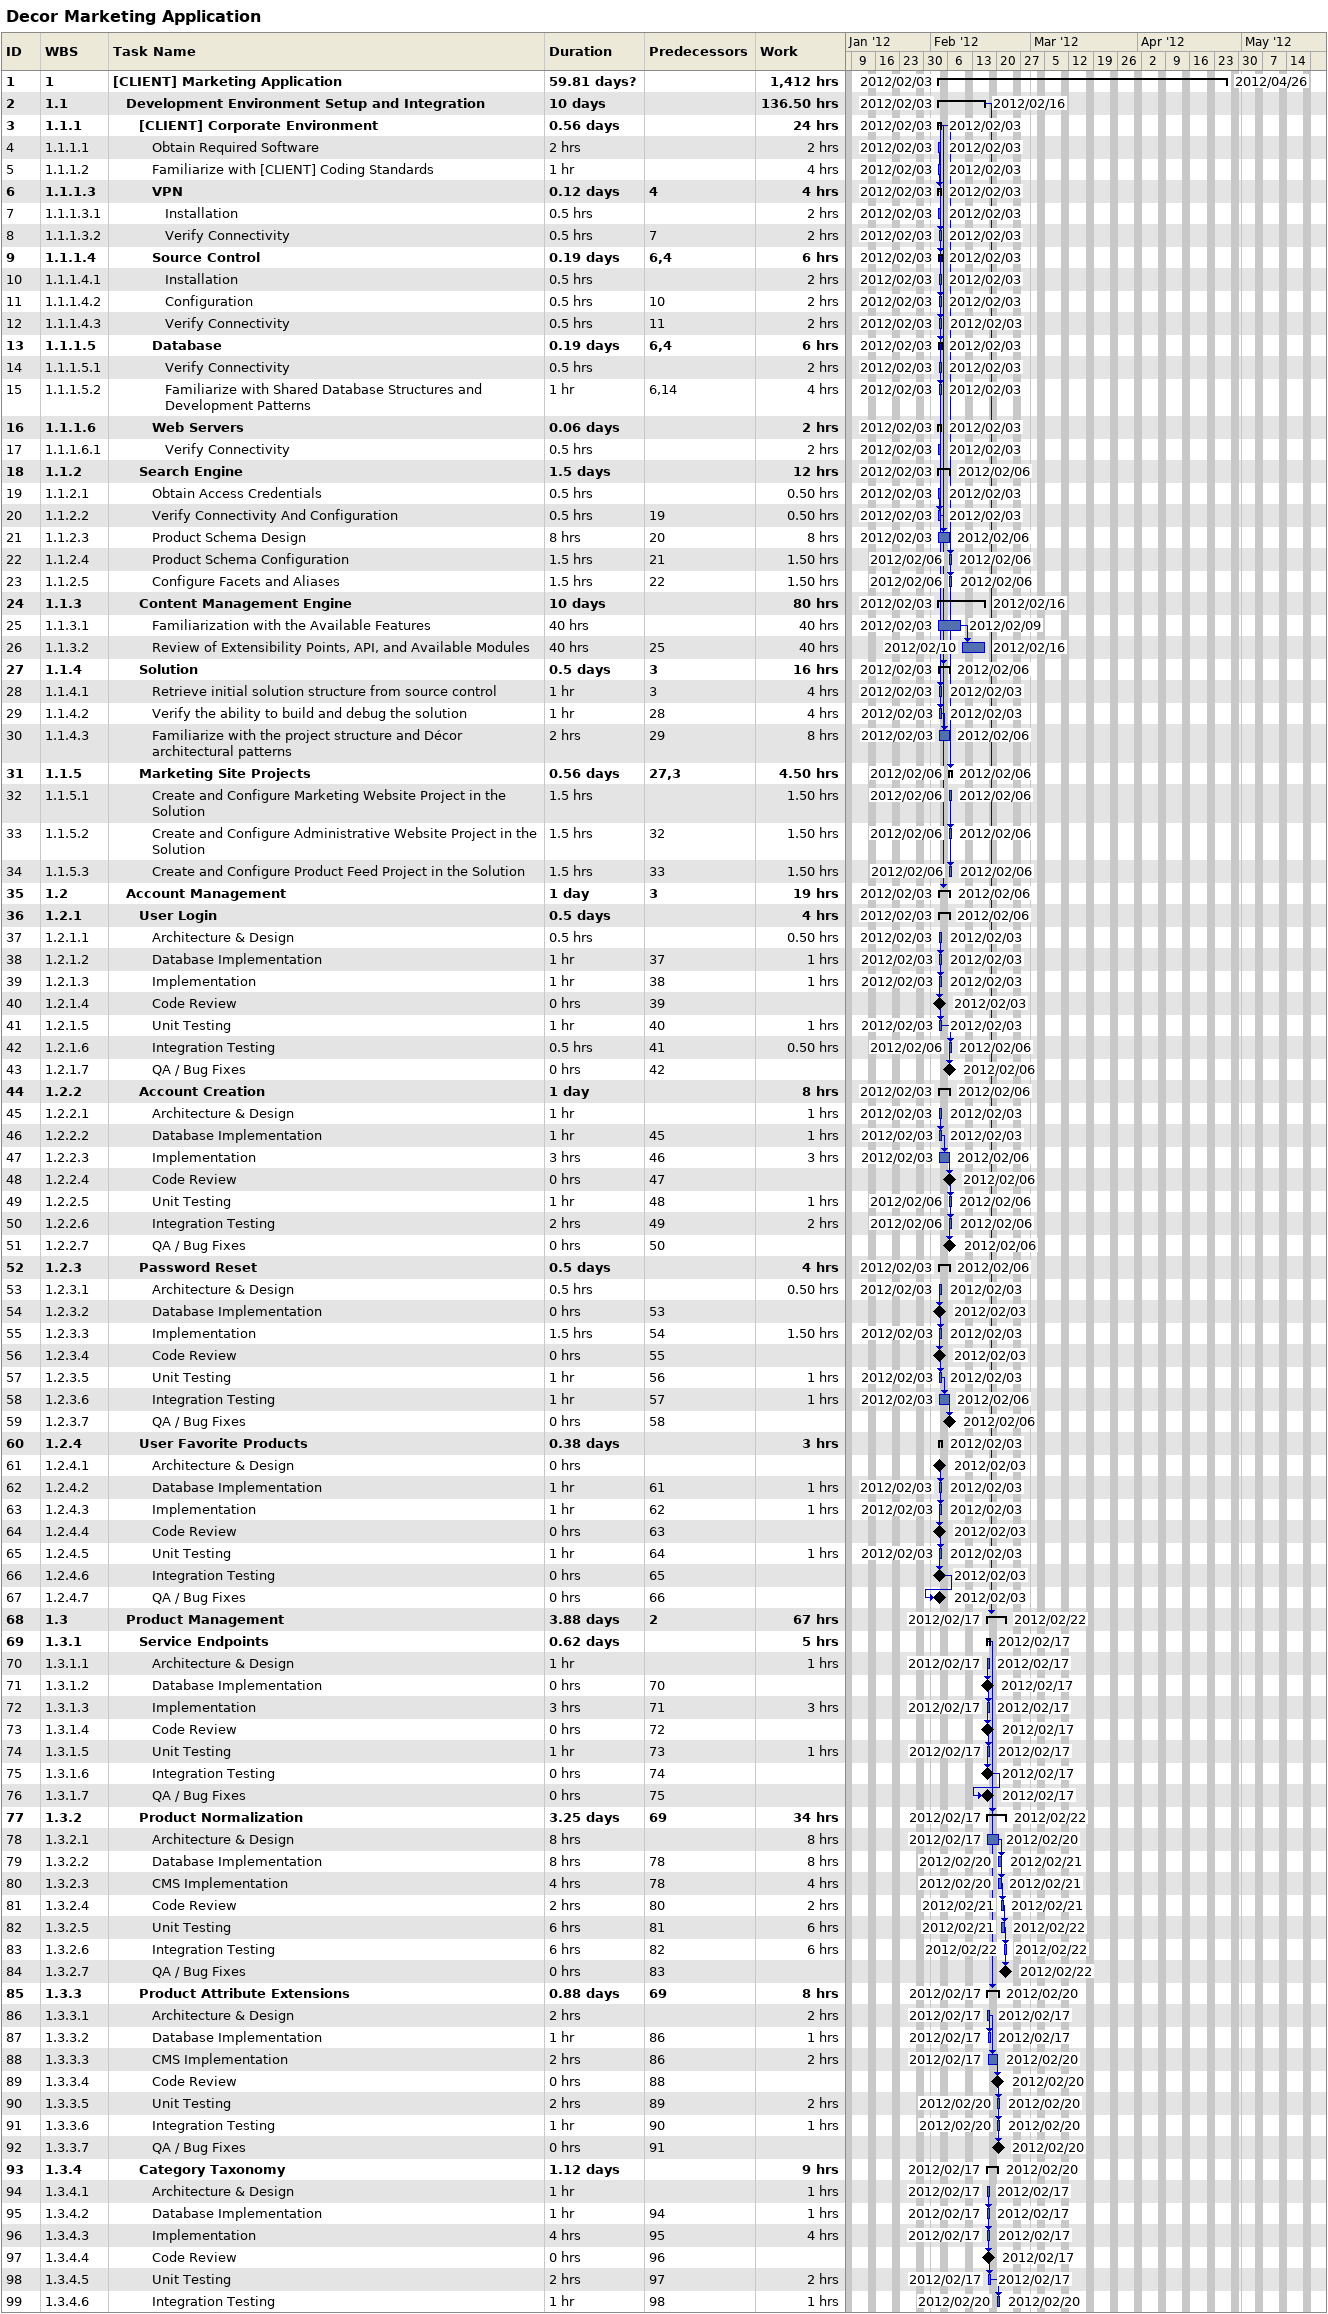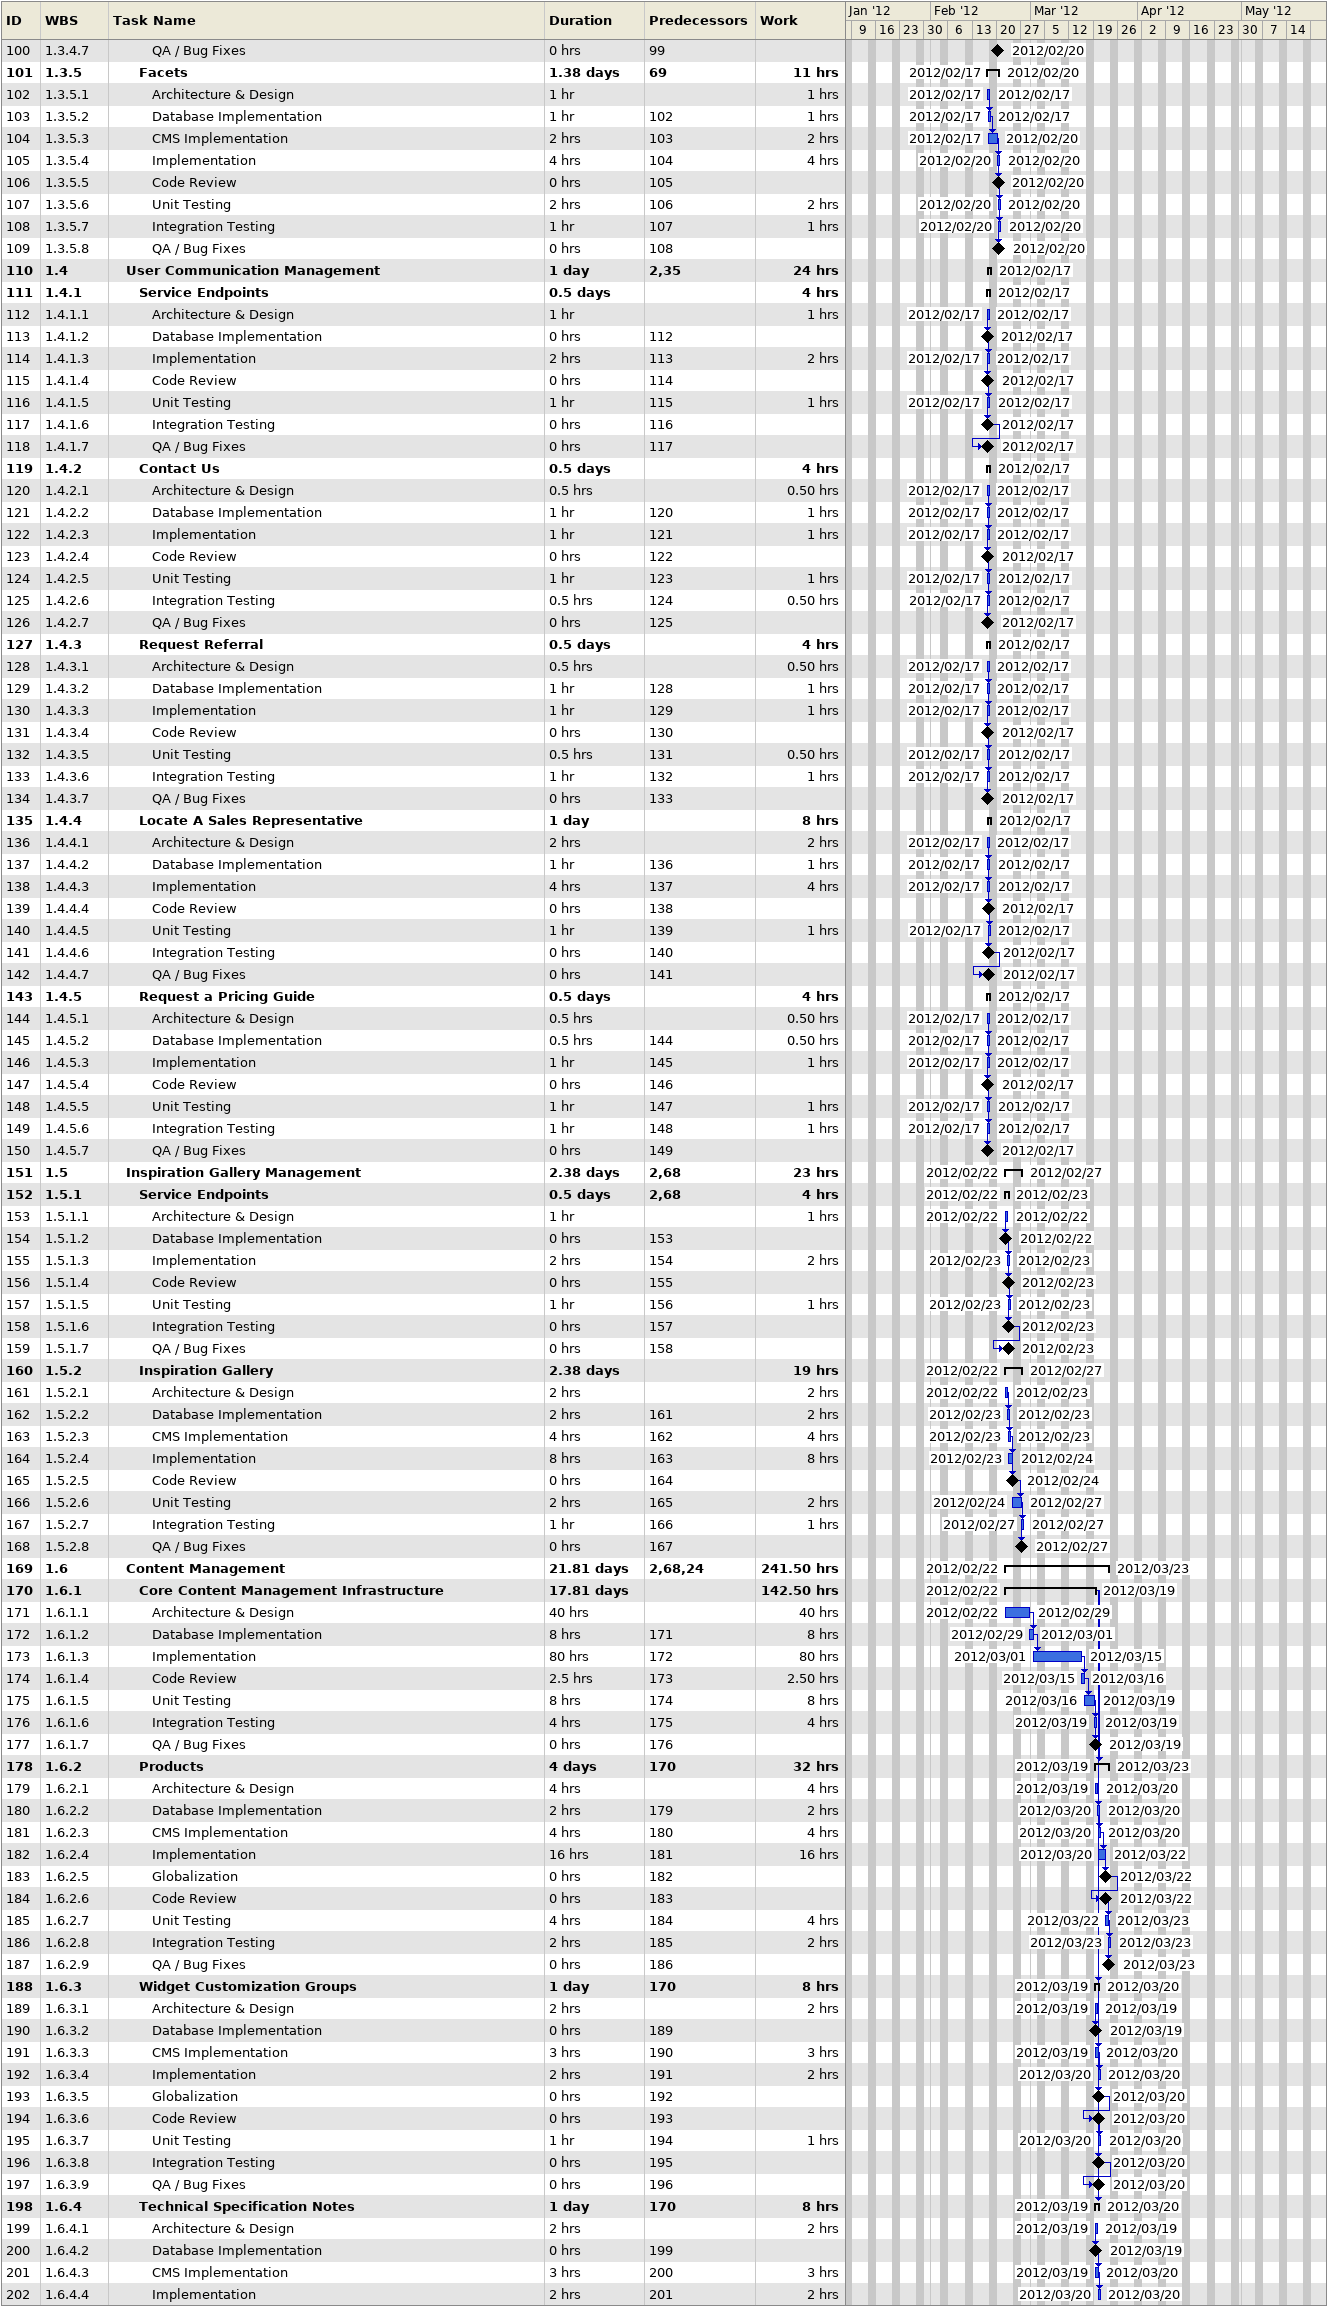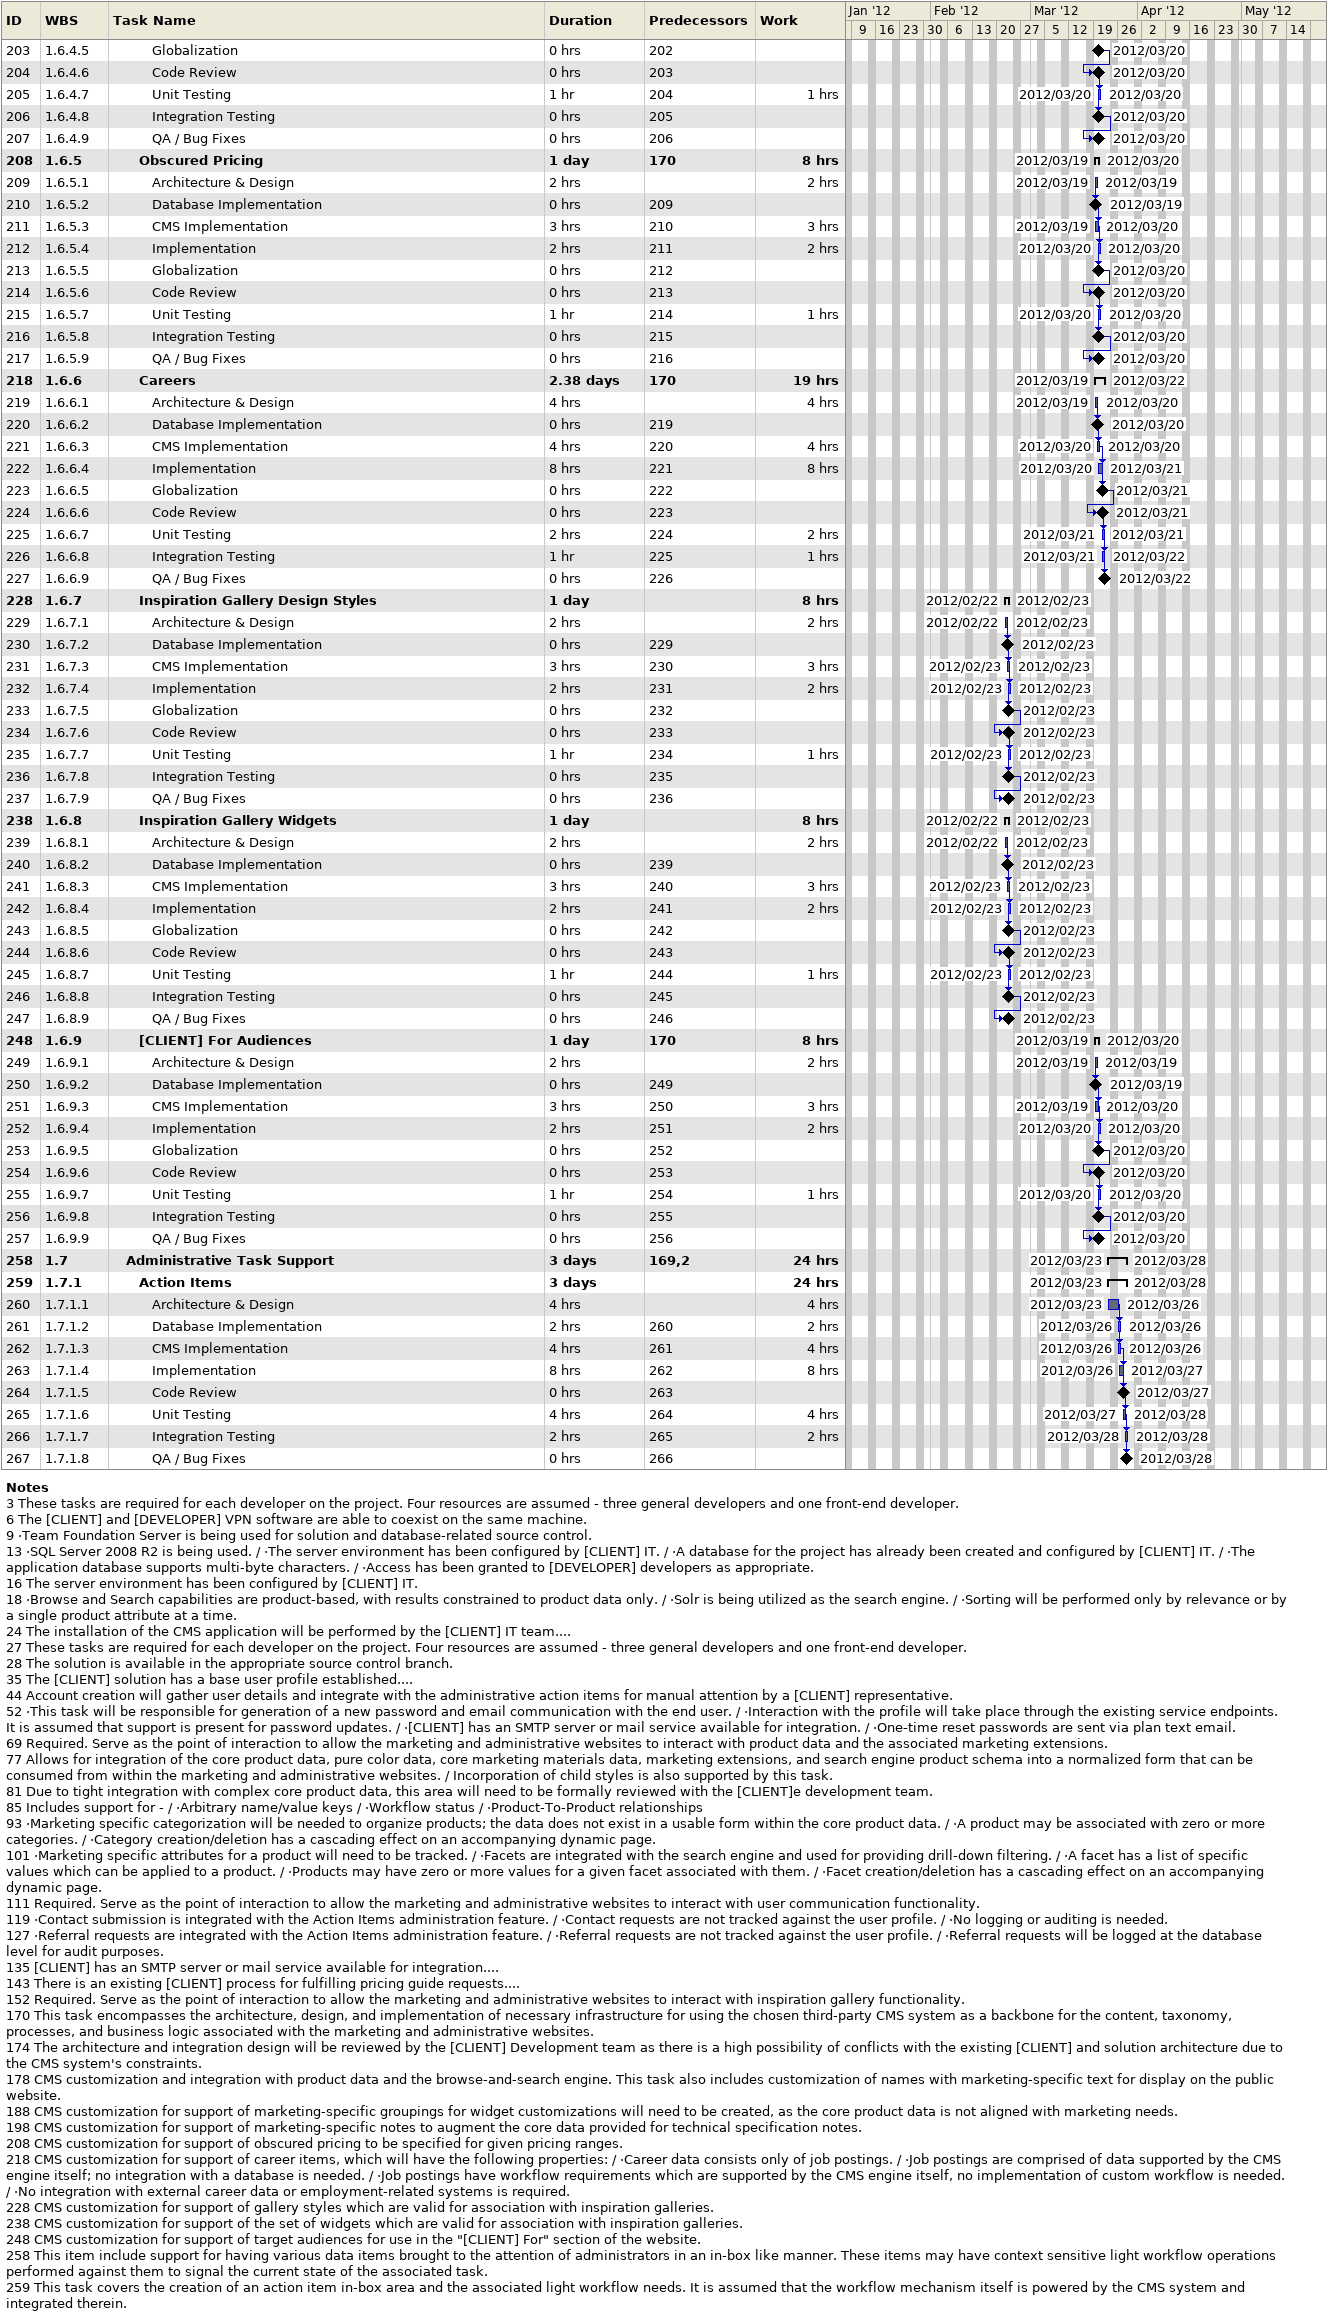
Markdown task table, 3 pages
Decor Marketing Application

| ID | WBS | Task | Duration | Start | Finish | Predecessors | Work (h) |
|---|---|---|---|---|---|---|---|
| 1 | 1 | **[CLIENT] Marketing Application** | 59.81d? | 2012-02-03 | 2012-04-26 |  | 1412 |
| 2 | 1.1 | **Development Environment Setup and Integration** | 10d | 2012-02-03 | 2012-02-16 |  | 136.50 |
| 3 | 1.1.1 | **[CLIENT] Corporate Environment** | 0.56d | 2012-02-03 | 2012-02-03 |  | 24 |
| 4 | 1.1.1.1 | Obtain Required Software | 2h | 2012-02-03 | 2012-02-03 |  | 2 |
| 5 | 1.1.1.2 | Familiarize with [CLIENT] Coding Standards | 1h | 2012-02-03 | 2012-02-03 |  | 4 |
| 6 | 1.1.1.3 | **VPN** | 0.12d | 2012-02-03 | 2012-02-03 | 4 | 4 |
| 7 | 1.1.1.3.1 | Installation | 0.5h | 2012-02-03 | 2012-02-03 |  | 2 |
| 8 | 1.1.1.3.2 | Verify Connectivity | 0.5h | 2012-02-03 | 2012-02-03 | 7 | 2 |
| 9 | 1.1.1.4 | **Source Control** | 0.19d | 2012-02-03 | 2012-02-03 | 6, 4 | 6 |
| 10 | 1.1.1.4.1 | Installation | 0.5h | 2012-02-03 | 2012-02-03 |  | 2 |
| 11 | 1.1.1.4.2 | Configuration | 0.5h | 2012-02-03 | 2012-02-03 | 10 | 2 |
| 12 | 1.1.1.4.3 | Verify Connectivity | 0.5h | 2012-02-03 | 2012-02-03 | 11 | 2 |
| 13 | 1.1.1.5 | **Database** | 0.19d | 2012-02-03 | 2012-02-03 | 6, 4 | 6 |
| 14 | 1.1.1.5.1 | Verify Connectivity | 0.5h | 2012-02-03 | 2012-02-03 |  | 2 |
| 15 | 1.1.1.5.2 | Familiarize with Shared Database Structures and Development Patterns | 1h | 2012-02-03 | 2012-02-03 | 6, 14 | 4 |
| 16 | 1.1.1.6 | **Web Servers** | 0.06d | 2012-02-03 | 2012-02-03 |  | 2 |
| 17 | 1.1.1.6.1 | Verify Connectivity | 0.5h | 2012-02-03 | 2012-02-03 |  | 2 |
| 18 | 1.1.2 | **Search Engine** | 1.5d | 2012-02-03 | 2012-02-06 |  | 12 |
| 19 | 1.1.2.1 | Obtain Access Credentials | 0.5h | 2012-02-03 | 2012-02-03 |  | 0.50 |
| 20 | 1.1.2.2 | Verify Connectivity And Configuration | 0.5h | 2012-02-03 | 2012-02-03 | 19 | 0.50 |
| 21 | 1.1.2.3 | Product Schema Design | 8h | 2012-02-03 | 2012-02-06 | 20 | 8 |
| 22 | 1.1.2.4 | Product Schema Configuration | 1.5h | 2012-02-06 | 2012-02-06 | 21 | 1.50 |
| 23 | 1.1.2.5 | Configure Facets and Aliases | 1.5h | 2012-02-06 | 2012-02-06 | 22 | 1.50 |
| 24 | 1.1.3 | **Content Management Engine** | 10d | 2012-02-03 | 2012-02-16 |  | 80 |
| 25 | 1.1.3.1 | Familiarization with the Available Features | 40h | 2012-02-03 | 2012-02-09 |  | 40 |
| 26 | 1.1.3.2 | Review of Extensibility Points, API, and Available Modules | 40h | 2012-02-10 | 2012-02-16 | 25 | 40 |
| 27 | 1.1.4 | **Solution** | 0.5d | 2012-02-03 | 2012-02-06 | 3 | 16 |
| 28 | 1.1.4.1 | Retrieve initial solution structure from source control | 1h | 2012-02-03 | 2012-02-03 | 3 | 4 |
| 29 | 1.1.4.2 | Verify the ability to build and debug the solution | 1h | 2012-02-03 | 2012-02-03 | 28 | 4 |
| 30 | 1.1.4.3 | Familiarize with the project structure and Décor architectural patterns | 2h | 2012-02-03 | 2012-02-06 | 29 | 8 |
| 31 | 1.1.5 | **Marketing Site Projects** | 0.56d | 2012-02-06 | 2012-02-06 | 27, 3 | 4.50 |
| 32 | 1.1.5.1 | Create and Configure Marketing Website Project in the Solution | 1.5h | 2012-02-06 | 2012-02-06 |  | 1.50 |
| 33 | 1.1.5.2 | Create and Configure Administrative Website Project in the Solution | 1.5h | 2012-02-06 | 2012-02-06 | 32 | 1.50 |
| 34 | 1.1.5.3 | Create and Configure Product Feed Project in the Solution | 1.5h | 2012-02-06 | 2012-02-06 | 33 | 1.50 |
| 35 | 1.2 | **Account Management** | 1d | 2012-02-03 | 2012-02-06 | 3 | 19 |
| 36 | 1.2.1 | **User Login** | 0.5d | 2012-02-03 | 2012-02-06 |  | 4 |
| 37 | 1.2.1.1 | Architecture & Design | 0.5h | 2012-02-03 | 2012-02-03 |  | 0.50 |
| 38 | 1.2.1.2 | Database Implementation | 1h | 2012-02-03 | 2012-02-03 | 37 | 1 |
| 39 | 1.2.1.3 | Implementation | 1h | 2012-02-03 | 2012-02-03 | 38 | 1 |
| 40 | 1.2.1.4 | Code Review | 0h | 2012-02-03 | 2012-02-03 | 39 |  |
| 41 | 1.2.1.5 | Unit Testing | 1h | 2012-02-03 | 2012-02-03 | 40 | 1 |
| 42 | 1.2.1.6 | Integration Testing | 0.5h | 2012-02-06 | 2012-02-06 | 41 | 0.50 |
| 43 | 1.2.1.7 | QA / Bug Fixes | 0h | 2012-02-06 | 2012-02-06 | 42 |  |
| 44 | 1.2.2 | **Account Creation** | 1d | 2012-02-03 | 2012-02-06 |  | 8 |
| 45 | 1.2.2.1 | Architecture & Design | 1h | 2012-02-03 | 2012-02-03 |  | 1 |
| 46 | 1.2.2.2 | Database Implementation | 1h | 2012-02-03 | 2012-02-03 | 45 | 1 |
| 47 | 1.2.2.3 | Implementation | 3h | 2012-02-03 | 2012-02-06 | 46 | 3 |
| 48 | 1.2.2.4 | Code Review | 0h | 2012-02-06 | 2012-02-06 | 47 |  |
| 49 | 1.2.2.5 | Unit Testing | 1h | 2012-02-06 | 2012-02-06 | 48 | 1 |
| 50 | 1.2.2.6 | Integration Testing | 2h | 2012-02-06 | 2012-02-06 | 49 | 2 |
| 51 | 1.2.2.7 | QA / Bug Fixes | 0h | 2012-02-06 | 2012-02-06 | 50 |  |
| 52 | 1.2.3 | **Password Reset** | 0.5d | 2012-02-03 | 2012-02-06 |  | 4 |
| 53 | 1.2.3.1 | Architecture & Design | 0.5h | 2012-02-03 | 2012-02-03 |  | 0.50 |
| 54 | 1.2.3.2 | Database Implementation | 0h | 2012-02-03 | 2012-02-03 | 53 |  |
| 55 | 1.2.3.3 | Implementation | 1.5h | 2012-02-03 | 2012-02-03 | 54 | 1.50 |
| 56 | 1.2.3.4 | Code Review | 0h | 2012-02-03 | 2012-02-03 | 55 |  |
| 57 | 1.2.3.5 | Unit Testing | 1h | 2012-02-03 | 2012-02-03 | 56 | 1 |
| 58 | 1.2.3.6 | Integration Testing | 1h | 2012-02-03 | 2012-02-06 | 57 | 1 |
| 59 | 1.2.3.7 | QA / Bug Fixes | 0h | 2012-02-06 | 2012-02-06 | 58 |  |
| 60 | 1.2.4 | **User Favorite Products** | 0.38d | 2012-02-03 | 2012-02-03 |  | 3 |
| 61 | 1.2.4.1 | Architecture & Design | 0h | 2012-02-03 | 2012-02-03 |  |  |
| 62 | 1.2.4.2 | Database Implementation | 1h | 2012-02-03 | 2012-02-03 | 61 | 1 |
| 63 | 1.2.4.3 | Implementation | 1h | 2012-02-03 | 2012-02-03 | 62 | 1 |
| 64 | 1.2.4.4 | Code Review | 0h | 2012-02-03 | 2012-02-03 | 63 |  |
| 65 | 1.2.4.5 | Unit Testing | 1h | 2012-02-03 | 2012-02-03 | 64 | 1 |
| 66 | 1.2.4.6 | Integration Testing | 0h | 2012-02-03 | 2012-02-03 | 65 |  |
| 67 | 1.2.4.7 | QA / Bug Fixes | 0h | 2012-02-03 | 2012-02-03 | 66 |  |
| 68 | 1.3 | **Product Management** | 3.88d | 2012-02-17 | 2012-02-22 | 2 | 67 |
| 69 | 1.3.1 | **Service Endpoints** | 0.62d | 2012-02-17 | 2012-02-17 |  | 5 |
| 70 | 1.3.1.1 | Architecture & Design | 1h | 2012-02-17 | 2012-02-17 |  | 1 |
| 71 | 1.3.1.2 | Database Implementation | 0h | 2012-02-17 | 2012-02-17 | 70 |  |
| 72 | 1.3.1.3 | Implementation | 3h | 2012-02-17 | 2012-02-17 | 71 | 3 |
| 73 | 1.3.1.4 | Code Review | 0h | 2012-02-17 | 2012-02-17 | 72 |  |
| 74 | 1.3.1.5 | Unit Testing | 1h | 2012-02-17 | 2012-02-17 | 73 | 1 |
| 75 | 1.3.1.6 | Integration Testing | 0h | 2012-02-17 | 2012-02-17 | 74 |  |
| 76 | 1.3.1.7 | QA / Bug Fixes | 0h | 2012-02-17 | 2012-02-17 | 75 |  |
| 77 | 1.3.2 | **Product Normalization** | 3.25d | 2012-02-17 | 2012-02-22 | 69 | 34 |
| 78 | 1.3.2.1 | Architecture & Design | 8h | 2012-02-17 | 2012-02-20 |  | 8 |
| 79 | 1.3.2.2 | Database Implementation | 8h | 2012-02-20 | 2012-02-21 | 78 | 8 |
| 80 | 1.3.2.3 | CMS Implementation | 4h | 2012-02-20 | 2012-02-21 | 78 | 4 |
| 81 | 1.3.2.4 | Code Review | 2h | 2012-02-21 | 2012-02-21 | 80 | 2 |
| 82 | 1.3.2.5 | Unit Testing | 6h | 2012-02-21 | 2012-02-22 | 81 | 6 |
| 83 | 1.3.2.6 | Integration Testing | 6h | 2012-02-22 | 2012-02-22 | 82 | 6 |
| 84 | 1.3.2.7 | QA / Bug Fixes | 0h | 2012-02-22 | 2012-02-22 | 83 |  |
| 85 | 1.3.3 | **Product Attribute Extensions** | 0.88d | 2012-02-17 | 2012-02-20 | 69 | 8 |
| 86 | 1.3.3.1 | Architecture & Design | 2h | 2012-02-17 | 2012-02-17 |  | 2 |
| 87 | 1.3.3.2 | Database Implementation | 1h | 2012-02-17 | 2012-02-17 | 86 | 1 |
| 88 | 1.3.3.3 | CMS Implementation | 2h | 2012-02-17 | 2012-02-20 | 86 | 2 |
| 89 | 1.3.3.4 | Code Review | 0h | 2012-02-20 | 2012-02-20 | 88 |  |
| 90 | 1.3.3.5 | Unit Testing | 2h | 2012-02-20 | 2012-02-20 | 89 | 2 |
| 91 | 1.3.3.6 | Integration Testing | 1h | 2012-02-20 | 2012-02-20 | 90 | 1 |
| 92 | 1.3.3.7 | QA / Bug Fixes | 0h | 2012-02-20 | 2012-02-20 | 91 |  |
| 93 | 1.3.4 | **Category Taxonomy** | 1.12d | 2012-02-17 | 2012-02-20 |  | 9 |
| 94 | 1.3.4.1 | Architecture & Design | 1h | 2012-02-17 | 2012-02-17 |  | 1 |
| 95 | 1.3.4.2 | Database Implementation | 1h | 2012-02-17 | 2012-02-17 | 94 | 1 |
| 96 | 1.3.4.3 | Implementation | 4h | 2012-02-17 | 2012-02-17 | 95 | 4 |
| 97 | 1.3.4.4 | Code Review | 0h | 2012-02-17 | 2012-02-17 | 96 |  |
| 98 | 1.3.4.5 | Unit Testing | 2h | 2012-02-17 | 2012-02-17 | 97 | 2 |
| 99 | 1.3.4.6 | Integration Testing | 1h | 2012-02-20 | 2012-02-20 | 98 | 1 |
| 100 | 1.3.4.7 | QA / Bug Fixes | 0h | 2012-02-20 | 2012-02-20 | 99 |  |
| 101 | 1.3.5 | **Facets** | 1.38d | 2012-02-17 | 2012-02-20 | 69 | 11 |
| 102 | 1.3.5.1 | Architecture & Design | 1h | 2012-02-17 | 2012-02-17 |  | 1 |
| 103 | 1.3.5.2 | Database Implementation | 1h | 2012-02-17 | 2012-02-17 | 102 | 1 |
| 104 | 1.3.5.3 | CMS Implementation | 2h | 2012-02-17 | 2012-02-20 | 103 | 2 |
| 105 | 1.3.5.4 | Implementation | 4h | 2012-02-20 | 2012-02-20 | 104 | 4 |
| 106 | 1.3.5.5 | Code Review | 0h | 2012-02-20 | 2012-02-20 | 105 |  |
| 107 | 1.3.5.6 | Unit Testing | 2h | 2012-02-20 | 2012-02-20 | 106 | 2 |
| 108 | 1.3.5.7 | Integration Testing | 1h | 2012-02-20 | 2012-02-20 | 107 | 1 |
| 109 | 1.3.5.8 | QA / Bug Fixes | 0h | 2012-02-20 | 2012-02-20 | 108 |  |
| 110 | 1.4 | **User Communication Management** | 1d | 2012-02-17 | 2012-02-17 | 2, 35 | 24 |
| 111 | 1.4.1 | **Service Endpoints** | 0.5d | 2012-02-17 | 2012-02-17 |  | 4 |
| 112 | 1.4.1.1 | Architecture & Design | 1h | 2012-02-17 | 2012-02-17 |  | 1 |
| 113 | 1.4.1.2 | Database Implementation | 0h | 2012-02-17 | 2012-02-17 | 112 |  |
| 114 | 1.4.1.3 | Implementation | 2h | 2012-02-17 | 2012-02-17 | 113 | 2 |
| 115 | 1.4.1.4 | Code Review | 0h | 2012-02-17 | 2012-02-17 | 114 |  |
| 116 | 1.4.1.5 | Unit Testing | 1h | 2012-02-17 | 2012-02-17 | 115 | 1 |
| 117 | 1.4.1.6 | Integration Testing | 0h | 2012-02-17 | 2012-02-17 | 116 |  |
| 118 | 1.4.1.7 | QA / Bug Fixes | 0h | 2012-02-17 | 2012-02-17 | 117 |  |
| 119 | 1.4.2 | **Contact Us** | 0.5d | 2012-02-17 | 2012-02-17 |  | 4 |
| 120 | 1.4.2.1 | Architecture & Design | 0.5h | 2012-02-17 | 2012-02-17 |  | 0.50 |
| 121 | 1.4.2.2 | Database Implementation | 1h | 2012-02-17 | 2012-02-17 | 120 | 1 |
| 122 | 1.4.2.3 | Implementation | 1h | 2012-02-17 | 2012-02-17 | 121 | 1 |
| 123 | 1.4.2.4 | Code Review | 0h | 2012-02-17 | 2012-02-17 | 122 |  |
| 124 | 1.4.2.5 | Unit Testing | 1h | 2012-02-17 | 2012-02-17 | 123 | 1 |
| 125 | 1.4.2.6 | Integration Testing | 0.5h | 2012-02-17 | 2012-02-17 | 124 | 0.50 |
| 126 | 1.4.2.7 | QA / Bug Fixes | 0h | 2012-02-17 | 2012-02-17 | 125 |  |
| 127 | 1.4.3 | **Request Referral** | 0.5d | 2012-02-17 | 2012-02-17 |  | 4 |
| 128 | 1.4.3.1 | Architecture & Design | 0.5h | 2012-02-17 | 2012-02-17 |  | 0.50 |
| 129 | 1.4.3.2 | Database Implementation | 1h | 2012-02-17 | 2012-02-17 | 128 | 1 |
| 130 | 1.4.3.3 | Implementation | 1h | 2012-02-17 | 2012-02-17 | 129 | 1 |
| 131 | 1.4.3.4 | Code Review | 0h | 2012-02-17 | 2012-02-17 | 130 |  |
| 132 | 1.4.3.5 | Unit Testing | 0.5h | 2012-02-17 | 2012-02-17 | 131 | 0.50 |
| 133 | 1.4.3.6 | Integration Testing | 1h | 2012-02-17 | 2012-02-17 | 132 | 1 |
| 134 | 1.4.3.7 | QA / Bug Fixes | 0h | 2012-02-17 | 2012-02-17 | 133 |  |
| 135 | 1.4.4 | **Locate A Sales Representative** | 1d | 2012-02-17 | 2012-02-17 |  | 8 |
| 136 | 1.4.4.1 | Architecture & Design | 2h | 2012-02-17 | 2012-02-17 |  | 2 |
| 137 | 1.4.4.2 | Database Implementation | 1h | 2012-02-17 | 2012-02-17 | 136 | 1 |
| 138 | 1.4.4.3 | Implementation | 4h | 2012-02-17 | 2012-02-17 | 137 | 4 |
| 139 | 1.4.4.4 | Code Review | 0h | 2012-02-17 | 2012-02-17 | 138 |  |
| 140 | 1.4.4.5 | Unit Testing | 1h | 2012-02-17 | 2012-02-17 | 139 | 1 |
| 141 | 1.4.4.6 | Integration Testing | 0h | 2012-02-17 | 2012-02-17 | 140 |  |
| 142 | 1.4.4.7 | QA / Bug Fixes | 0h | 2012-02-17 | 2012-02-17 | 141 |  |
| 143 | 1.4.5 | **Request a Pricing Guide** | 0.5d | 2012-02-17 | 2012-02-17 |  | 4 |
| 144 | 1.4.5.1 | Architecture & Design | 0.5h | 2012-02-17 | 2012-02-17 |  | 0.50 |
| 145 | 1.4.5.2 | Database Implementation | 0.5h | 2012-02-17 | 2012-02-17 | 144 | 0.50 |
| 146 | 1.4.5.3 | Implementation | 1h | 2012-02-17 | 2012-02-17 | 145 | 1 |
| 147 | 1.4.5.4 | Code Review | 0h | 2012-02-17 | 2012-02-17 | 146 |  |
| 148 | 1.4.5.5 | Unit Testing | 1h | 2012-02-17 | 2012-02-17 | 147 | 1 |
| 149 | 1.4.5.6 | Integration Testing | 1h | 2012-02-17 | 2012-02-17 | 148 | 1 |
| 150 | 1.4.5.7 | QA / Bug Fixes | 0h | 2012-02-17 | 2012-02-17 | 149 |  |
| 151 | 1.5 | **Inspiration Gallery Management** | 2.38d | 2012-02-22 | 2012-02-27 | 2, 68 | 23 |
| 152 | 1.5.1 | **Service Endpoints** | 0.5d | 2012-02-22 | 2012-02-23 | 2, 68 | 4 |
| 153 | 1.5.1.1 | Architecture & Design | 1h | 2012-02-22 | 2012-02-22 |  | 1 |
| 154 | 1.5.1.2 | Database Implementation | 0h | 2012-02-22 | 2012-02-22 | 153 |  |
| 155 | 1.5.1.3 | Implementation | 2h | 2012-02-23 | 2012-02-23 | 154 | 2 |
| 156 | 1.5.1.4 | Code Review | 0h | 2012-02-23 | 2012-02-23 | 155 |  |
| 157 | 1.5.1.5 | Unit Testing | 1h | 2012-02-23 | 2012-02-23 | 156 | 1 |
| 158 | 1.5.1.6 | Integration Testing | 0h | 2012-02-23 | 2012-02-23 | 157 |  |
| 159 | 1.5.1.7 | QA / Bug Fixes | 0h | 2012-02-23 | 2012-02-23 | 158 |  |
| 160 | 1.5.2 | **Inspiration Gallery** | 2.38d | 2012-02-22 | 2012-02-27 |  | 19 |
| 161 | 1.5.2.1 | Architecture & Design | 2h | 2012-02-22 | 2012-02-23 |  | 2 |
| 162 | 1.5.2.2 | Database Implementation | 2h | 2012-02-23 | 2012-02-23 | 161 | 2 |
| 163 | 1.5.2.3 | CMS Implementation | 4h | 2012-02-23 | 2012-02-23 | 162 | 4 |
| 164 | 1.5.2.4 | Implementation | 8h | 2012-02-23 | 2012-02-24 | 163 | 8 |
| 165 | 1.5.2.5 | Code Review | 0h | 2012-02-24 | 2012-02-24 | 164 |  |
| 166 | 1.5.2.6 | Unit Testing | 2h | 2012-02-24 | 2012-02-27 | 165 | 2 |
| 167 | 1.5.2.7 | Integration Testing | 1h | 2012-02-27 | 2012-02-27 | 166 | 1 |
| 168 | 1.5.2.8 | QA / Bug Fixes | 0h | 2012-02-27 | 2012-02-27 | 167 |  |
| 169 | 1.6 | **Content Management** | 21.81d | 2012-02-22 | 2012-03-23 | 2, 68, 24 | 241.50 |
| 170 | 1.6.1 | **Core Content Management Infrastructure** | 17.81d | 2012-02-22 | 2012-03-19 |  | 142.50 |
| 171 | 1.6.1.1 | Architecture & Design | 40h | 2012-02-22 | 2012-02-29 |  | 40 |
| 172 | 1.6.1.2 | Database Implementation | 8h | 2012-02-29 | 2012-03-01 | 171 | 8 |
| 173 | 1.6.1.3 | Implementation | 80h | 2012-03-01 | 2012-03-15 | 172 | 80 |
| 174 | 1.6.1.4 | Code Review | 2.5h | 2012-03-15 | 2012-03-16 | 173 | 2.50 |
| 175 | 1.6.1.5 | Unit Testing | 8h | 2012-03-16 | 2012-03-19 | 174 | 8 |
| 176 | 1.6.1.6 | Integration Testing | 4h | 2012-03-19 | 2012-03-19 | 175 | 4 |
| 177 | 1.6.1.7 | QA / Bug Fixes | 0h | 2012-03-19 | 2012-03-19 | 176 |  |
| 178 | 1.6.2 | **Products** | 4d | 2012-03-19 | 2012-03-23 | 170 | 32 |
| 179 | 1.6.2.1 | Architecture & Design | 4h | 2012-03-19 | 2012-03-20 |  | 4 |
| 180 | 1.6.2.2 | Database Implementation | 2h | 2012-03-20 | 2012-03-20 | 179 | 2 |
| 181 | 1.6.2.3 | CMS Implementation | 4h | 2012-03-20 | 2012-03-20 | 180 | 4 |
| 182 | 1.6.2.4 | Implementation | 16h | 2012-03-20 | 2012-03-22 | 181 | 16 |
| 183 | 1.6.2.5 | Globalization | 0h | 2012-03-22 | 2012-03-22 | 182 |  |
| 184 | 1.6.2.6 | Code Review | 0h | 2012-03-22 | 2012-03-22 | 183 |  |
| 185 | 1.6.2.7 | Unit Testing | 4h | 2012-03-22 | 2012-03-23 | 184 | 4 |
| 186 | 1.6.2.8 | Integration Testing | 2h | 2012-03-23 | 2012-03-23 | 185 | 2 |
| 187 | 1.6.2.9 | QA / Bug Fixes | 0h | 2012-03-23 | 2012-03-23 | 186 |  |
| 188 | 1.6.3 | **Widget Customization Groups** | 1d | 2012-03-19 | 2012-03-20 | 170 | 8 |
| 189 | 1.6.3.1 | Architecture & Design | 2h | 2012-03-19 | 2012-03-19 |  | 2 |
| 190 | 1.6.3.2 | Database Implementation | 0h | 2012-03-19 | 2012-03-19 | 189 |  |
| 191 | 1.6.3.3 | CMS Implementation | 3h | 2012-03-19 | 2012-03-20 | 190 | 3 |
| 192 | 1.6.3.4 | Implementation | 2h | 2012-03-20 | 2012-03-20 | 191 | 2 |
| 193 | 1.6.3.5 | Globalization | 0h | 2012-03-20 | 2012-03-20 | 192 |  |
| 194 | 1.6.3.6 | Code Review | 0h | 2012-03-20 | 2012-03-20 | 193 |  |
| 195 | 1.6.3.7 | Unit Testing | 1h | 2012-03-20 | 2012-03-20 | 194 | 1 |
| 196 | 1.6.3.8 | Integration Testing | 0h | 2012-03-20 | 2012-03-20 | 195 |  |
| 197 | 1.6.3.9 | QA / Bug Fixes | 0h | 2012-03-20 | 2012-03-20 | 196 |  |
| 198 | 1.6.4 | **Technical Specification Notes** | 1d | 2012-03-19 | 2012-03-20 | 170 | 8 |
| 199 | 1.6.4.1 | Architecture & Design | 2h | 2012-03-19 | 2012-03-19 |  | 2 |
| 200 | 1.6.4.2 | Database Implementation | 0h | 2012-03-19 | 2012-03-19 | 199 |  |
| 201 | 1.6.4.3 | CMS Implementation | 3h | 2012-03-19 | 2012-03-20 | 200 | 3 |
| 202 | 1.6.4.4 | Implementation | 2h | 2012-03-20 | 2012-03-20 | 201 | 2 |
| 203 | 1.6.4.5 | Globalization | 0h | 2012-03-20 | 2012-03-20 | 202 |  |
| 204 | 1.6.4.6 | Code Review | 0h | 2012-03-20 | 2012-03-20 | 203 |  |
| 205 | 1.6.4.7 | Unit Testing | 1h | 2012-03-20 | 2012-03-20 | 204 | 1 |
| 206 | 1.6.4.8 | Integration Testing | 0h | 2012-03-20 | 2012-03-20 | 205 |  |
| 207 | 1.6.4.9 | QA / Bug Fixes | 0h | 2012-03-20 | 2012-03-20 | 206 |  |
| 208 | 1.6.5 | **Obscured Pricing** | 1d | 2012-03-19 | 2012-03-20 | 170 | 8 |
| 209 | 1.6.5.1 | Architecture & Design | 2h | 2012-03-19 | 2012-03-19 |  | 2 |
| 210 | 1.6.5.2 | Database Implementation | 0h | 2012-03-19 | 2012-03-19 | 209 |  |
| 211 | 1.6.5.3 | CMS Implementation | 3h | 2012-03-19 | 2012-03-20 | 210 | 3 |
| 212 | 1.6.5.4 | Implementation | 2h | 2012-03-20 | 2012-03-20 | 211 | 2 |
| 213 | 1.6.5.5 | Globalization | 0h | 2012-03-20 | 2012-03-20 | 212 |  |
| 214 | 1.6.5.6 | Code Review | 0h | 2012-03-20 | 2012-03-20 | 213 |  |
| 215 | 1.6.5.7 | Unit Testing | 1h | 2012-03-20 | 2012-03-20 | 214 | 1 |
| 216 | 1.6.5.8 | Integration Testing | 0h | 2012-03-20 | 2012-03-20 | 215 |  |
| 217 | 1.6.5.9 | QA / Bug Fixes | 0h | 2012-03-20 | 2012-03-20 | 216 |  |
| 218 | 1.6.6 | **Careers** | 2.38d | 2012-03-19 | 2012-03-22 | 170 | 19 |
| 219 | 1.6.6.1 | Architecture & Design | 4h | 2012-03-19 | 2012-03-20 |  | 4 |
| 220 | 1.6.6.2 | Database Implementation | 0h | 2012-03-20 | 2012-03-20 | 219 |  |
| 221 | 1.6.6.3 | CMS Implementation | 4h | 2012-03-20 | 2012-03-20 | 220 | 4 |
| 222 | 1.6.6.4 | Implementation | 8h | 2012-03-20 | 2012-03-21 | 221 | 8 |
| 223 | 1.6.6.5 | Globalization | 0h | 2012-03-21 | 2012-03-21 | 222 |  |
| 224 | 1.6.6.6 | Code Review | 0h | 2012-03-21 | 2012-03-21 | 223 |  |
| 225 | 1.6.6.7 | Unit Testing | 2h | 2012-03-21 | 2012-03-21 | 224 | 2 |
| 226 | 1.6.6.8 | Integration Testing | 1h | 2012-03-21 | 2012-03-22 | 225 | 1 |
| 227 | 1.6.6.9 | QA / Bug Fixes | 0h | 2012-03-22 | 2012-03-22 | 226 |  |
| 228 | 1.6.7 | **Inspiration Gallery Design Styles** | 1d | 2012-02-22 | 2012-02-23 |  | 8 |
| 229 | 1.6.7.1 | Architecture & Design | 2h | 2012-02-22 | 2012-02-23 |  | 2 |
| 230 | 1.6.7.2 | Database Implementation | 0h | 2012-02-23 | 2012-02-23 | 229 |  |
| 231 | 1.6.7.3 | CMS Implementation | 3h | 2012-02-23 | 2012-02-23 | 230 | 3 |
| 232 | 1.6.7.4 | Implementation | 2h | 2012-02-23 | 2012-02-23 | 231 | 2 |
| 233 | 1.6.7.5 | Globalization | 0h | 2012-02-23 | 2012-02-23 | 232 |  |
| 234 | 1.6.7.6 | Code Review | 0h | 2012-02-23 | 2012-02-23 | 233 |  |
| 235 | 1.6.7.7 | Unit Testing | 1h | 2012-02-23 | 2012-02-23 | 234 | 1 |
| 236 | 1.6.7.8 | Integration Testing | 0h | 2012-02-23 | 2012-02-23 | 235 |  |
| 237 | 1.6.7.9 | QA / Bug Fixes | 0h | 2012-02-23 | 2012-02-23 | 236 |  |
| 238 | 1.6.8 | **Inspiration Gallery Widgets** | 1d | 2012-02-22 | 2012-02-23 |  | 8 |
| 239 | 1.6.8.1 | Architecture & Design | 2h | 2012-02-22 | 2012-02-23 |  | 2 |
| 240 | 1.6.8.2 | Database Implementation | 0h | 2012-02-23 | 2012-02-23 | 239 |  |
| 241 | 1.6.8.3 | CMS Implementation | 3h | 2012-02-23 | 2012-02-23 | 240 | 3 |
| 242 | 1.6.8.4 | Implementation | 2h | 2012-02-23 | 2012-02-23 | 241 | 2 |
| 243 | 1.6.8.5 | Globalization | 0h | 2012-02-23 | 2012-02-23 | 242 |  |
| 244 | 1.6.8.6 | Code Review | 0h | 2012-02-23 | 2012-02-23 | 243 |  |
| 245 | 1.6.8.7 | Unit Testing | 1h | 2012-02-23 | 2012-02-23 | 244 | 1 |
| 246 | 1.6.8.8 | Integration Testing | 0h | 2012-02-23 | 2012-02-23 | 245 |  |
| 247 | 1.6.8.9 | QA / Bug Fixes | 0h | 2012-02-23 | 2012-02-23 | 246 |  |
| 248 | 1.6.9 | **[CLIENT] For Audiences** | 1d | 2012-03-19 | 2012-03-20 | 170 | 8 |
| 249 | 1.6.9.1 | Architecture & Design | 2h | 2012-03-19 | 2012-03-19 |  | 2 |
| 250 | 1.6.9.2 | Database Implementation | 0h | 2012-03-19 | 2012-03-19 | 249 |  |
| 251 | 1.6.9.3 | CMS Implementation | 3h | 2012-03-19 | 2012-03-20 | 250 | 3 |
| 252 | 1.6.9.4 | Implementation | 2h | 2012-03-20 | 2012-03-20 | 251 | 2 |
| 253 | 1.6.9.5 | Globalization | 0h | 2012-03-20 | 2012-03-20 | 252 |  |
| 254 | 1.6.9.6 | Code Review | 0h | 2012-03-20 | 2012-03-20 | 253 |  |
| 255 | 1.6.9.7 | Unit Testing | 1h | 2012-03-20 | 2012-03-20 | 254 | 1 |
| 256 | 1.6.9.8 | Integration Testing | 0h | 2012-03-20 | 2012-03-20 | 255 |  |
| 257 | 1.6.9.9 | QA / Bug Fixes | 0h | 2012-03-20 | 2012-03-20 | 256 |  |
| 258 | 1.7 | **Administrative Task Support** | 3d | 2012-03-23 | 2012-03-28 | 169, 2 | 24 |
| 259 | 1.7.1 | **Action Items** | 3d | 2012-03-23 | 2012-03-28 |  | 24 |
| 260 | 1.7.1.1 | Architecture & Design | 4h | 2012-03-23 | 2012-03-26 |  | 4 |
| 261 | 1.7.1.2 | Database Implementation | 2h | 2012-03-26 | 2012-03-26 | 260 | 2 |
| 262 | 1.7.1.3 | CMS Implementation | 4h | 2012-03-26 | 2012-03-26 | 261 | 4 |
| 263 | 1.7.1.4 | Implementation | 8h | 2012-03-26 | 2012-03-27 | 262 | 8 |
| 264 | 1.7.1.5 | Code Review | 0h | 2012-03-27 | 2012-03-27 | 263 |  |
| 265 | 1.7.1.6 | Unit Testing | 4h | 2012-03-27 | 2012-03-28 | 264 | 4 |
| 266 | 1.7.1.7 | Integration Testing | 2h | 2012-03-28 | 2012-03-28 | 265 | 2 |
| 267 | 1.7.1.8 | QA / Bug Fixes | 0h | 2012-03-28 | 2012-03-28 | 266 |  |

Notes
- 3: These tasks are required for each developer on the project. Four resources are assumed - three general developers and one front-end developer.
- 6: The [CLIENT] and [DEVELOPER] VPN software are able to coexist on the same machine.
- 9: ·Team Foundation Server is being used for solution and database-related source control.
- 13: ·SQL Server 2008 R2 is being used. / ·The server environment has been configured by [CLIENT] IT. / ·A database for the project has already been created and configured by [CLIENT] IT. / ·The application database supports multi-byte characters. / ·Access has been granted to [DEVELOPER] developers as appropriate.
- 16: The server environment has been configured by [CLIENT] IT.
- 18: ·Browse and Search capabilities are product-based, with results constrained to product data only. / ·Solr is being utilized as the search engine. / ·Sorting will be performed only by relevance or by a single product attribute at a time.
- 24: The installation of the CMS application will be performed by the [CLIENT] IT team....
- 27: These tasks are required for each developer on the project. Four resources are assumed - three general developers and one front-end developer.
- 28: The solution is available in the appropriate source control branch.
- 35: The [CLIENT] solution has a base user profile established....
- 44: Account creation will gather user details and integrate with the administrative action items for manual attention by a [CLIENT] representative.
- 52: ·This task will be responsible for generation of a new password and email communication with the end user. / ·Interaction with the profile will take place through the existing service endpoints. It is assumed that support is present for password updates. / ·[CLIENT] has an SMTP server or mail service available for integration. / ·One-time reset passwords are sent via plan text email.
- 69: Required. Serve as the point of interaction to allow the marketing and administrative websites to interact with product data and the associated marketing extensions.
- 77: Allows for integration of the core product data, pure color data, core marketing materials data, marketing extensions, and search engine product schema into a normalized form that can be consumed from within the marketing and administrative websites. / Incorporation of child styles is also supported by this task.
- 81: Due to tight integration with complex core product data, this area will need to be formally reviewed with the [CLIENT]e development team.
- 85: Includes support for - / ·Arbitrary name/value keys / ·Workflow status / ·Product-To-Product relationships
- 93: ·Marketing specific categorization will be needed to organize products; the data does not exist in a usable form within the core product data. / ·A product may be associated with zero or more categories. / ·Category creation/deletion has a cascading effect on an accompanying dynamic page.
- 101: ·Marketing specific attributes for a product will need to be tracked. / ·Facets are integrated with the search engine and used for providing drill-down filtering. / ·A facet has a list of specific values which can be applied to a product. / ·Products may have zero or more values for a given facet associated with them. / ·Facet creation/deletion has a cascading effect on an accompanying dynamic page.
- 111: Required. Serve as the point of interaction to allow the marketing and administrative websites to interact with user communication functionality.
- 119: ·Contact submission is integrated with the Action Items administration feature. / ·Contact requests are not tracked against the user profile. / ·No logging or auditing is needed.
- 127: ·Referral requests are integrated with the Action Items administration feature. / ·Referral requests are not tracked against the user profile. / ·Referral requests will be logged at the database level for audit purposes.
- 135: [CLIENT] has an SMTP server or mail service available for integration....
- 143: There is an existing [CLIENT] process for fulfilling pricing guide requests....
- 152: Required. Serve as the point of interaction to allow the marketing and administrative websites to interact with inspiration gallery functionality.
- 170: This task encompasses the architecture, design, and implementation of necessary infrastructure for using the chosen third-party CMS system as a backbone for the content, taxonomy, processes, and business logic associated with the marketing and administrative websites.
- 174: The architecture and integration design will be reviewed by the [CLIENT] Development team as there is a high possibility of conflicts with the existing [CLIENT] and solution architecture due to the CMS system's constraints.
- 178: CMS customization and integration with product data and the browse-and-search engine. This task also includes customization of names with marketing-specific text for display on the public website.
- 188: CMS customization for support of marketing-specific groupings for widget customizations will need to be created, as the core product data is not aligned with marketing needs.
- 198: CMS customization for support of marketing-specific notes to augment the core data provided for technical specification notes.
- 208: CMS customization for support of obscured pricing to be specified for given pricing ranges.
- 218: CMS customization for support of career items, which will have the following properties: / ·Career data consists only of job postings. / ·Job postings are comprised of data supported by the CMS engine itself; no integration with a database is needed. / ·Job postings have workflow requirements which are supported by the CMS engine itself, no implementation of custom workflow is needed. / ·No integration with external career data or employment-related systems is required.
- 228: CMS customization for support of gallery styles which are valid for association with inspiration galleries.
- 238: CMS customization for support of the set of widgets which are valid for association with inspiration galleries.
- 248: CMS customization for support of target audiences for use in the "[CLIENT] For" section of the website.
- 258: This item include support for having various data items brought to the attention of administrators in an in-box like manner. These items may have context sensitive light workflow operations performed against them to signal the current state of the associated task.
- 259: This task covers the creation of an action item in-box area and the associated light workflow needs. It is assumed that the workflow mechanism itself is powered by the CMS system and integrated therein.
